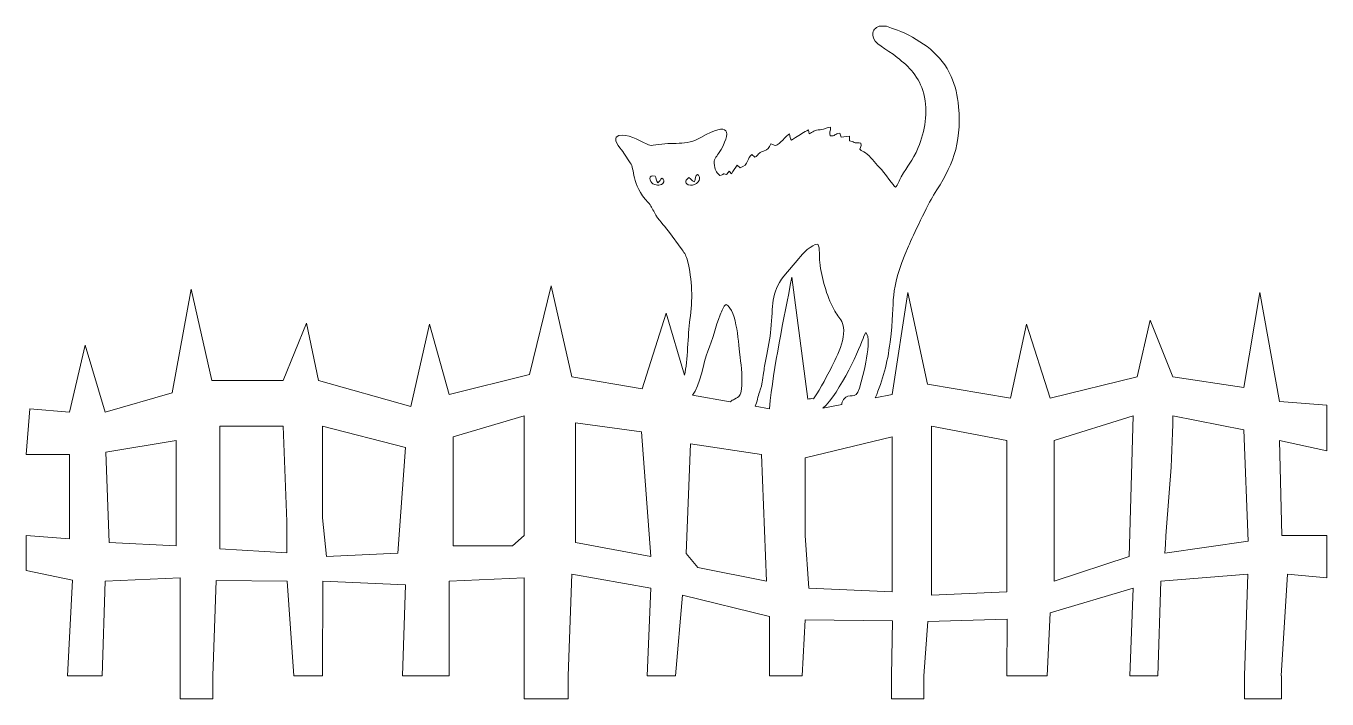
# Model space of a CAD drawing. Header units: millimetres. Extents: x -1172 to 901, y -384 to 816.
# Drawn here: x 491.8 to 660.3, y -384.4 to -297.3 of the extents above; entities that cross this region are included whole.
import ezdxf

# ---------------------------------------------------------------- set-up
doc = ezdxf.new("R2010")
doc.units = ezdxf.units.MM
doc.header["$MEASUREMENT"] = 0
doc.layers.add('layer 1', color=7, linetype='Continuous')

msp = doc.modelspace()

# ---------------------------------------------------------------- linework, layer by layer
at = {"layer": 'layer 1', "color": 250, "lineweight": 9}
for points, knots in [([(603.2575, -297.2647), (603.2575, -297.2647), (602.2886, -297.2647), (602.2886, -297.2647), (602.2886, -297.2647), (601.8488, -297.5666), (601.4491, -297.6774), (601.4797, -298.4664), (601.4797, -298.4664), (601.5223, -299.5663), (603.2261, -300.1909), (604.6382, -301.3366), (604.6382, -301.3366), (605.4124, -301.9647), (606.1204, -302.5264), (606.7013, -303.2911), (606.7013, -303.2911), (607.3484, -304.1428), (607.7493, -304.8725), (608.065, -306.0393), (608.065, -306.0393), (608.706, -308.4083), (608.196, -310.9343), (607.3609, -312.9952), (607.3609, -312.9952), (606.5909, -314.8955), (605.9756, -315.2935), (605.1463, -316.8113), (605.1463, -316.8113), (604.9249, -317.2166), (604.6957, -317.9068), (604.4018, -318.1414), (604.4018, -318.1414), (604.2074, -318.0494), (603.0584, -316.2889), (602.2924, -315.5321), (602.2924, -315.5321), (601.7221, -314.9687), (601.1718, -314.1353), (600.5131, -313.697), (600.5131, -313.697), (600.2183, -313.5009), (600.0529, -313.4956), (599.7938, -313.2324), (599.7938, -313.2324), (599.8914, -312.8186), (599.9952, -312.942), (599.945, -312.4562), (599.945, -312.4562), (599.6157, -312.3484), (599.4314, -312.4575), (599.197, -312.3922), (599.197, -312.3922), (598.9136, -312.3133), (599.0498, -312.2241), (598.4596, -312.1328), (598.4596, -312.1328), (598.4596, -312.1328), (598.4577, -311.5293), (598.4577, -311.5293), (598.4577, -311.5293), (598.4577, -311.5293), (597.3569, -311.652), (597.3569, -311.652), (597.3569, -311.652), (597.3569, -311.652), (597.1882, -311.1251), (597.1882, -311.1251), (597.1882, -311.1251), (596.5044, -311.2302), (596.6366, -311.5526), (595.9637, -311.5069), (595.9637, -311.5069), (595.7838, -311.0511), (596.0272, -310.8582), (595.9885, -310.3853), (595.9885, -310.3853), (595.6094, -310.3322), (595.2963, -310.652), (594.6427, -310.6989), (594.6427, -310.6989), (593.9788, -310.7466), (593.6713, -310.9673), (593.236, -311.2296), (593.236, -311.2296), (593.236, -311.2296), (593.1621, -310.713), (593.1621, -310.713), (593.1621, -310.713), (592.4818, -310.9886), (592.0892, -311.3425), (591.4801, -311.6826), (591.4801, -311.6826), (591.2302, -311.8221), (591.1443, -311.9295), (590.9253, -312.0663), (590.9253, -312.0663), (590.7477, -311.8277), (590.7386, -311.5556), (590.6973, -311.2451), (590.6973, -311.2451), (590.2008, -311.4482), (589.4028, -312.6455), (588.916, -312.7446), (588.916, -312.7446), (588.5226, -312.6753), (588.7091, -312.6243), (588.2886, -312.5343), (588.2886, -312.5343), (588.0093, -312.9918), (587.9303, -313.2993), (587.3201, -313.462), (587.3201, -313.462), (586.5882, -313.6573), (586.7247, -313.9839), (586.2035, -314.2674), (586.2035, -314.2674), (586.2035, -314.2674), (585.8017, -313.9149), (585.8017, -313.9149), (585.8017, -313.9149), (585.2223, -314.2858), (585.4428, -315.2788), (584.2948, -315.6376), (584.2948, -315.6376), (584.2948, -315.6376), (583.9293, -315.2758), (583.9293, -315.2758), (583.9293, -315.2758), (583.6439, -315.6046), (583.3988, -316.0385), (583.1681, -316.4253), (583.1681, -316.4253), (582.9306, -316.1422), (583.1725, -316.2799), (582.8926, -316.0807), (582.8926, -316.0807), (582.7723, -316.2082), (582.6609, -316.3515), (582.545, -316.5124), (582.545, -316.5124), (581.9371, -316.2832), (582.2311, -316.5456), (581.6827, -316.6346), (581.6827, -316.6346), (581.2759, -316.2856), (581.0973, -316.0722), (580.9808, -315.3511), (580.9808, -315.3511), (580.8307, -314.4225), (581.1644, -314.3211), (581.5101, -313.7703), (581.5101, -313.7703), (583.3235, -310.8808), (582.8978, -309.5211), (579.2274, -311.6876), (579.2274, -311.6876), (577.302, -312.8241), (575.5379, -312.2516), (573.363, -312.6602), (573.363, -312.6602), (572.3999, -312.8411), (572.3892, -312.6149), (571.6233, -312.2493), (571.6233, -312.2493), (570.7326, -311.8241), (569.1042, -310.971), (568.2489, -311.6446), (568.2489, -311.6446), (567.9092, -312.2268), (568.9581, -313.2929), (569.2414, -313.7233), (569.2414, -313.7233), (569.2414, -313.7233), (570.0755, -315.0017), (570.0755, -315.0017), (570.0755, -315.0017), (570.6819, -315.7508), (570.1518, -317.7333), (572.3913, -320.1211), (572.3913, -320.1211), (572.7296, -320.4818), (572.9485, -320.9865), (573.1939, -321.4266), (573.1939, -321.4266), (573.7268, -322.3824), (574.3749, -323.0085), (575.0174, -323.8236), (575.0174, -323.8236), (575.0174, -323.8236), (576.8007, -326.2581), (576.8007, -326.2581), (576.8007, -326.2581), (577.1388, -326.724), (577.307, -327.0061), (577.4863, -327.6898), (577.4863, -327.6898), (578.1012, -330.0344), (578.1714, -332.8429), (577.8002, -335.2682), (577.8002, -335.2682), (577.4875, -337.3115), (577.5444, -340.6424), (577.0912, -342.4716), (577.0912, -342.4716), (577.0912, -342.4716), (574.6989, -334.4687), (574.6989, -334.4687), (574.6989, -334.4687), (574.6989, -334.4687), (571.6127, -344.2706), (571.6127, -344.2706), (571.6127, -344.2706), (571.6127, -344.2706), (562.4873, -342.7227), (562.4873, -342.7227), (562.4873, -342.7227), (562.4873, -342.7227), (559.8247, -330.9346), (559.8247, -330.9346), (559.8247, -330.9346), (559.8247, -330.9346), (557.0086, -342.3805), (557.0086, -342.3805), (557.0086, -342.3805), (557.0086, -342.3805), (546.6147, -345.0028), (546.6147, -345.0028), (546.6147, -345.0028), (546.6147, -345.0028), (544.0546, -335.8824), (544.0546, -335.8824), (544.0546, -335.8824), (544.0546, -335.8824), (541.6736, -346.5531), (541.6736, -346.5531), (541.6736, -346.5531), (541.6736, -346.5531), (529.718, -343.1787), (529.718, -343.1787), (529.718, -343.1787), (529.718, -343.1787), (528.1435, -335.7571), (528.1435, -335.7571), (528.1435, -335.7571), (528.1435, -335.7571), (525.1098, -343.1787), (525.1098, -343.1787), (525.1098, -343.1787), (525.1098, -343.1787), (515.8935, -343.1787), (515.8935, -343.1787), (515.8935, -343.1787), (515.8935, -343.1787), (513.2053, -331.345), (513.2053, -331.345), (513.2053, -331.345), (513.2053, -331.345), (510.7496, -344.7763), (510.7496, -344.7763), (510.7496, -344.7763), (510.7496, -344.7763), (502.0689, -347.2829), (502.0689, -347.2829), (502.0689, -347.2829), (502.0689, -347.2829), (499.5088, -338.6185), (499.5088, -338.6185), (499.5088, -338.6185), (499.5088, -338.6185), (497.4607, -347.2829), (497.4607, -347.2829), (497.4607, -347.2829), (497.4607, -347.2829), (492.3407, -346.8269), (492.3407, -346.8269), (492.3407, -346.8269), (492.3407, -346.8269), (491.8286, -352.7551), (491.8286, -352.7551), (491.8286, -352.7551), (491.8286, -352.7551), (497.4607, -352.7551), (497.4607, -352.7551), (497.4607, -352.7551), (497.4607, -352.7551), (497.4607, -363.6996), (497.4607, -363.6996), (497.4607, -363.6996), (497.4607, -363.6996), (491.8286, -363.2435), (491.8286, -363.2435), (491.8286, -363.2435), (491.8286, -363.2435), (491.8286, -367.8038), (491.8286, -367.8038), (491.8286, -367.8038), (491.8286, -367.8038), (497.8446, -369.035), (497.8446, -369.035), (497.8446, -369.035), (497.8446, -369.035), (497.2041, -381.426), (497.2041, -381.426), (497.2041, -381.426), (497.2041, -381.426), (501.6725, -381.426), (501.6725, -381.426), (501.6725, -381.426), (501.6725, -381.426), (502.0689, -369.1718), (502.0689, -369.1718), (502.0689, -369.1718), (502.0689, -369.1718), (511.7973, -368.7157), (511.7973, -368.7157), (511.7973, -368.7157), (511.7973, -368.7157), (511.7973, -381.426), (511.7973, -381.426), (511.7973, -381.426), (511.7973, -381.426), (511.7973, -384.426), (511.7973, -384.426), (511.7973, -384.426), (511.7973, -384.426), (516.0132, -384.426), (516.0132, -384.426), (516.0132, -384.426), (516.0132, -384.426), (516.0132, -381.426), (516.0132, -381.426), (516.0132, -381.426), (516.0132, -381.426), (516.4553, -369.0589), (516.4553, -369.0589), (516.4553, -369.0589), (516.4553, -369.0589), (525.6219, -369.1718), (525.6219, -369.1718), (525.6219, -369.1718), (525.6219, -369.1718), (526.49, -381.426), (526.49, -381.426), (526.49, -381.426), (526.49, -381.426), (530.2331, -381.426), (530.2331, -381.426), (530.2331, -381.426), (530.2331, -381.426), (530.2498, -369.1689), (530.2498, -369.1689), (530.2498, -369.1689), (530.2498, -369.1689), (540.9824, -369.6278), (540.9824, -369.6278), (540.9824, -369.6278), (540.9824, -369.6278), (540.5774, -381.426), (540.5774, -381.426), (540.5774, -381.426), (540.5774, -381.426), (546.6147, -381.426), (546.6147, -381.426), (546.6147, -381.426), (546.6147, -381.426), (546.6147, -369.1718), (546.6147, -369.1718), (546.6147, -369.1718), (546.6147, -369.1718), (556.343, -368.7157), (556.343, -368.7157), (556.343, -368.7157), (556.343, -368.7157), (556.343, -381.426), (556.343, -381.426), (556.343, -381.426), (556.343, -381.426), (556.343, -384.426), (556.343, -384.426), (556.343, -384.426), (556.343, -384.426), (562.0486, -384.426), (562.0486, -384.426), (562.0486, -384.426), (562.0486, -384.426), (562.0486, -381.426), (562.0486, -381.426), (562.0486, -381.426), (562.0486, -381.426), (562.4873, -368.2597), (562.4873, -368.2597), (562.4873, -368.2597), (562.4873, -368.2597), (572.7277, -370.0837), (572.7277, -370.0837), (572.7277, -370.0837), (572.7277, -370.0837), (572.2679, -381.426), (572.2679, -381.426), (572.2679, -381.426), (572.2679, -381.426), (575.9125, -381.426), (575.9125, -381.426), (575.9125, -381.426), (575.9125, -381.426), (576.8238, -370.9958), (576.8238, -370.9958), (576.8238, -370.9958), (576.8238, -370.9958), (588.0882, -373.732), (588.0882, -373.732), (588.0882, -373.732), (588.0882, -373.732), (588.0882, -381.426), (588.0882, -381.426), (588.0882, -381.426), (588.0882, -381.426), (592.3219, -381.426), (592.3219, -381.426), (592.3219, -381.426), (592.3219, -381.426), (592.6964, -374.1879), (592.6964, -374.1879), (592.6964, -374.1879), (592.6964, -374.1879), (604.0296, -374.3074), (604.0296, -374.3074), (604.0296, -374.3074), (604.0296, -374.3074), (603.8965, -381.426), (603.8965, -381.426), (603.8965, -381.426), (603.8965, -381.426), (603.8965, -384.426), (603.8965, -384.426), (603.8965, -384.426), (603.8965, -384.426), (608.096, -384.426), (608.096, -384.426), (608.096, -384.426), (608.096, -384.426), (608.096, -381.426), (608.096, -381.426), (608.096, -381.426), (608.096, -381.426), (608.6173, -374.3799), (608.6173, -374.3799), (608.6173, -374.3799), (608.6173, -374.3799), (618.8862, -374.0739), (618.8862, -374.0739), (618.8862, -374.0739), (618.8862, -374.0739), (618.8366, -381.426), (618.8366, -381.426), (618.8366, -381.426), (618.8366, -381.426), (624.0712, -381.426), (624.0712, -381.426), (624.0712, -381.426), (624.0712, -381.426), (624.4416, -373.276), (624.4416, -373.276), (624.4416, -373.276), (624.4416, -373.276), (635.1941, -370.0837), (635.1941, -370.0837), (635.1941, -370.0837), (635.1941, -370.0837), (634.7652, -381.426), (634.7652, -381.426), (634.7652, -381.426), (634.7652, -381.426), (638.3987, -381.426), (638.3987, -381.426), (638.3987, -381.426), (638.3987, -381.426), (638.7782, -369.1718), (638.7782, -369.1718), (638.7782, -369.1718), (638.7782, -369.1718), (650.0426, -368.2597), (650.0426, -368.2597), (650.0426, -368.2597), (650.0426, -368.2597), (649.6039, -381.426), (649.6039, -381.426), (649.6039, -381.426), (649.6039, -381.426), (649.6039, -384.426), (649.6039, -384.426), (649.6039, -384.426), (649.6039, -384.426), (654.3987, -384.426), (654.3987, -384.426), (654.3987, -384.426), (654.3987, -384.426), (654.3987, -381.426), (654.3987, -381.426), (654.3987, -381.426), (654.3987, -381.426), (654.3572, -381.426), (654.3572, -381.426), (654.3572, -381.426), (654.3572, -381.426), (655.1629, -368.2597), (655.1629, -368.2597), (655.1629, -368.2597), (655.1629, -368.2597), (660.2831, -368.7157), (660.2831, -368.7157), (660.2831, -368.7157), (660.2831, -368.7157), (660.2831, -363.2435), (660.2831, -363.2435), (660.2831, -363.2435), (660.2831, -363.2435), (654.4158, -363.2587), (654.4158, -363.2587), (654.4158, -363.2587), (654.4158, -363.2587), (654.1388, -350.931), (654.1388, -350.931), (654.1388, -350.931), (654.1388, -350.931), (660.2831, -352.299), (660.2831, -352.299), (660.2831, -352.299), (660.2831, -352.299), (660.2831, -346.3708), (660.2831, -346.3708), (660.2831, -346.3708), (660.2831, -346.3708), (654.1388, -345.9148), (654.1388, -345.9148), (654.1388, -345.9148), (654.1388, -345.9148), (651.5788, -331.7782), (651.5788, -331.7782), (651.5788, -331.7782), (651.5788, -331.7782), (649.5306, -344.0907), (649.5306, -344.0907), (649.5306, -344.0907), (649.5306, -344.0907), (640.3142, -342.7227), (640.3142, -342.7227), (640.3142, -342.7227), (640.3142, -342.7227), (637.3958, -335.3579), (637.3958, -335.3579), (637.3958, -335.3579), (637.3958, -335.3579), (635.7062, -342.7227), (635.7062, -342.7227), (635.7062, -342.7227), (635.7062, -342.7227), (624.4416, -345.4587), (624.4416, -345.4587), (624.4416, -345.4587), (624.4416, -345.4587), (621.3696, -335.8824), (621.3696, -335.8824), (621.3696, -335.8824), (621.3696, -335.8824), (619.3215, -345.4587), (619.3215, -345.4587), (619.3215, -345.4587), (619.3215, -345.4587), (608.569, -343.6346), (608.569, -343.6346), (608.569, -343.6346), (608.569, -343.6346), (606.009, -331.7782), (606.009, -331.7782), (606.009, -331.7782), (606.009, -331.7782), (603.961, -345.0028), (603.961, -345.0028), (603.961, -345.0028), (603.961, -345.0028), (601.7994, -345.428), (601.7994, -345.428), (601.7994, -345.428), (602.7692, -343.0733), (603.3494, -341.0161), (603.7173, -338.1982), (603.7173, -338.1982), (604.499, -332.2104), (603.3814, -332.1798), (606.0889, -325.7903), (606.0889, -325.7903), (606.6436, -324.4813), (608.6554, -320.2638), (609.3366, -319.1919), (609.3366, -319.1919), (611.7471, -315.3989), (612.9872, -312.7642), (612.5807, -307.725), (612.5807, -307.725), (612.4649, -306.2906), (612.1364, -304.9642), (611.6176, -303.7968), (611.6176, -303.7968), (610.3596, -300.9658), (607.8727, -299.1968), (605.0945, -297.9658), (605.0945, -297.9658), (604.5751, -297.7356), (603.7135, -297.527), (603.2575, -297.2647)], [0, 0, 0, 0, 0.00649351, 0.00649351, 0.00649351, 0.00649351, 0.01298701, 0.01298701, 0.01298701, 0.01298701, 0.01948052, 0.01948052, 0.01948052, 0.01948052, 0.02597403, 0.02597403, 0.02597403, 0.02597403, 0.03246753, 0.03246753, 0.03246753, 0.03246753, 0.03896104, 0.03896104, 0.03896104, 0.03896104, 0.04545455, 0.04545455, 0.04545455, 0.04545455, 0.05194805, 0.05194805, 0.05194805, 0.05194805, 0.05844156, 0.05844156, 0.05844156, 0.05844156, 0.06493506, 0.06493506, 0.06493506, 0.06493506, 0.07142857, 0.07142857, 0.07142857, 0.07142857, 0.07792208, 0.07792208, 0.07792208, 0.07792208, 0.08441558, 0.08441558, 0.08441558, 0.08441558, 0.09090909, 0.09090909, 0.09090909, 0.09090909, 0.0974026, 0.0974026, 0.0974026, 0.0974026, 0.1038961, 0.1038961, 0.1038961, 0.1038961, 0.11038961, 0.11038961, 0.11038961, 0.11038961, 0.11688312, 0.11688312, 0.11688312, 0.11688312, 0.12337662, 0.12337662, 0.12337662, 0.12337662, 0.12987013, 0.12987013, 0.12987013, 0.12987013, 0.13636364, 0.13636364, 0.13636364, 0.13636364, 0.14285714, 0.14285714, 0.14285714, 0.14285714, 0.14935065, 0.14935065, 0.14935065, 0.14935065, 0.15584416, 0.15584416, 0.15584416, 0.15584416, 0.16233766, 0.16233766, 0.16233766, 0.16233766, 0.16883117, 0.16883117, 0.16883117, 0.16883117, 0.17532468, 0.17532468, 0.17532468, 0.17532468, 0.18181818, 0.18181818, 0.18181818, 0.18181818, 0.18831169, 0.18831169, 0.18831169, 0.18831169, 0.19480519, 0.19480519, 0.19480519, 0.19480519, 0.2012987, 0.2012987, 0.2012987, 0.2012987, 0.20779221, 0.20779221, 0.20779221, 0.20779221, 0.21428571, 0.21428571, 0.21428571, 0.21428571, 0.22077922, 0.22077922, 0.22077922, 0.22077922, 0.22727273, 0.22727273, 0.22727273, 0.22727273, 0.23376623, 0.23376623, 0.23376623, 0.23376623, 0.24025974, 0.24025974, 0.24025974, 0.24025974, 0.24675325, 0.24675325, 0.24675325, 0.24675325, 0.25324675, 0.25324675, 0.25324675, 0.25324675, 0.25974026, 0.25974026, 0.25974026, 0.25974026, 0.26623377, 0.26623377, 0.26623377, 0.26623377, 0.27272727, 0.27272727, 0.27272727, 0.27272727, 0.27922078, 0.27922078, 0.27922078, 0.27922078, 0.28571429, 0.28571429, 0.28571429, 0.28571429, 0.29220779, 0.29220779, 0.29220779, 0.29220779, 0.2987013, 0.2987013, 0.2987013, 0.2987013, 0.30519481, 0.30519481, 0.30519481, 0.30519481, 0.31168831, 0.31168831, 0.31168831, 0.31168831, 0.31818182, 0.31818182, 0.31818182, 0.31818182, 0.32467532, 0.32467532, 0.32467532, 0.32467532, 0.33116883, 0.33116883, 0.33116883, 0.33116883, 0.33766234, 0.33766234, 0.33766234, 0.33766234, 0.34415584, 0.34415584, 0.34415584, 0.34415584, 0.35064935, 0.35064935, 0.35064935, 0.35064935, 0.35714286, 0.35714286, 0.35714286, 0.35714286, 0.36363636, 0.36363636, 0.36363636, 0.36363636, 0.37012987, 0.37012987, 0.37012987, 0.37012987, 0.37662338, 0.37662338, 0.37662338, 0.37662338, 0.38311688, 0.38311688, 0.38311688, 0.38311688, 0.38961039, 0.38961039, 0.38961039, 0.38961039, 0.3961039, 0.3961039, 0.3961039, 0.3961039, 0.4025974, 0.4025974, 0.4025974, 0.4025974, 0.40909091, 0.40909091, 0.40909091, 0.40909091, 0.41558442, 0.41558442, 0.41558442, 0.41558442, 0.42207792, 0.42207792, 0.42207792, 0.42207792, 0.42857143, 0.42857143, 0.42857143, 0.42857143, 0.43506494, 0.43506494, 0.43506494, 0.43506494, 0.44155844, 0.44155844, 0.44155844, 0.44155844, 0.44805195, 0.44805195, 0.44805195, 0.44805195, 0.45454545, 0.45454545, 0.45454545, 0.45454545, 0.46103896, 0.46103896, 0.46103896, 0.46103896, 0.46753247, 0.46753247, 0.46753247, 0.46753247, 0.47402597, 0.47402597, 0.47402597, 0.47402597, 0.48051948, 0.48051948, 0.48051948, 0.48051948, 0.48701299, 0.48701299, 0.48701299, 0.48701299, 0.49350649, 0.49350649, 0.49350649, 0.49350649, 0.5, 0.5, 0.5, 0.5, 0.50649351, 0.50649351, 0.50649351, 0.50649351, 0.51298701, 0.51298701, 0.51298701, 0.51298701, 0.51948052, 0.51948052, 0.51948052, 0.51948052, 0.52597403, 0.52597403, 0.52597403, 0.52597403, 0.53246753, 0.53246753, 0.53246753, 0.53246753, 0.53896104, 0.53896104, 0.53896104, 0.53896104, 0.54545455, 0.54545455, 0.54545455, 0.54545455, 0.55194805, 0.55194805, 0.55194805, 0.55194805, 0.55844156, 0.55844156, 0.55844156, 0.55844156, 0.56493506, 0.56493506, 0.56493506, 0.56493506, 0.57142857, 0.57142857, 0.57142857, 0.57142857, 0.57792208, 0.57792208, 0.57792208, 0.57792208, 0.58441558, 0.58441558, 0.58441558, 0.58441558, 0.59090909, 0.59090909, 0.59090909, 0.59090909, 0.5974026, 0.5974026, 0.5974026, 0.5974026, 0.6038961, 0.6038961, 0.6038961, 0.6038961, 0.61038961, 0.61038961, 0.61038961, 0.61038961, 0.61688312, 0.61688312, 0.61688312, 0.61688312, 0.62337662, 0.62337662, 0.62337662, 0.62337662, 0.62987013, 0.62987013, 0.62987013, 0.62987013, 0.63636364, 0.63636364, 0.63636364, 0.63636364, 0.64285714, 0.64285714, 0.64285714, 0.64285714, 0.64935065, 0.64935065, 0.64935065, 0.64935065, 0.65584416, 0.65584416, 0.65584416, 0.65584416, 0.66233766, 0.66233766, 0.66233766, 0.66233766, 0.66883117, 0.66883117, 0.66883117, 0.66883117, 0.67532468, 0.67532468, 0.67532468, 0.67532468, 0.68181818, 0.68181818, 0.68181818, 0.68181818, 0.68831169, 0.68831169, 0.68831169, 0.68831169, 0.69480519, 0.69480519, 0.69480519, 0.69480519, 0.7012987, 0.7012987, 0.7012987, 0.7012987, 0.70779221, 0.70779221, 0.70779221, 0.70779221, 0.71428571, 0.71428571, 0.71428571, 0.71428571, 0.72077922, 0.72077922, 0.72077922, 0.72077922, 0.72727273, 0.72727273, 0.72727273, 0.72727273, 0.73376623, 0.73376623, 0.73376623, 0.73376623, 0.74025974, 0.74025974, 0.74025974, 0.74025974, 0.74675325, 0.74675325, 0.74675325, 0.74675325, 0.75324675, 0.75324675, 0.75324675, 0.75324675, 0.75974026, 0.75974026, 0.75974026, 0.75974026, 0.76623377, 0.76623377, 0.76623377, 0.76623377, 0.77272727, 0.77272727, 0.77272727, 0.77272727, 0.77922078, 0.77922078, 0.77922078, 0.77922078, 0.78571429, 0.78571429, 0.78571429, 0.78571429, 0.79220779, 0.79220779, 0.79220779, 0.79220779, 0.7987013, 0.7987013, 0.7987013, 0.7987013, 0.80519481, 0.80519481, 0.80519481, 0.80519481, 0.81168831, 0.81168831, 0.81168831, 0.81168831, 0.81818182, 0.81818182, 0.81818182, 0.81818182, 0.82467532, 0.82467532, 0.82467532, 0.82467532, 0.83116883, 0.83116883, 0.83116883, 0.83116883, 0.83766234, 0.83766234, 0.83766234, 0.83766234, 0.84415584, 0.84415584, 0.84415584, 0.84415584, 0.85064935, 0.85064935, 0.85064935, 0.85064935, 0.85714286, 0.85714286, 0.85714286, 0.85714286, 0.86363636, 0.86363636, 0.86363636, 0.86363636, 0.87012987, 0.87012987, 0.87012987, 0.87012987, 0.87662338, 0.87662338, 0.87662338, 0.87662338, 0.88311688, 0.88311688, 0.88311688, 0.88311688, 0.88961039, 0.88961039, 0.88961039, 0.88961039, 0.8961039, 0.8961039, 0.8961039, 0.8961039, 0.9025974, 0.9025974, 0.9025974, 0.9025974, 0.90909091, 0.90909091, 0.90909091, 0.90909091, 0.91558442, 0.91558442, 0.91558442, 0.91558442, 0.92207792, 0.92207792, 0.92207792, 0.92207792, 0.92857143, 0.92857143, 0.92857143, 0.92857143, 0.93506494, 0.93506494, 0.93506494, 0.93506494, 0.94155844, 0.94155844, 0.94155844, 0.94155844, 0.94805195, 0.94805195, 0.94805195, 0.94805195, 0.95454545, 0.95454545, 0.95454545, 0.95454545, 0.96103896, 0.96103896, 0.96103896, 0.96103896, 0.96753247, 0.96753247, 0.96753247, 0.96753247, 0.97402597, 0.97402597, 0.97402597, 0.97402597, 0.98051948, 0.98051948, 0.98051948, 0.98051948, 0.98701299, 0.98701299, 0.98701299, 0.98701299, 1, 1, 1, 1]), ([(573.2776, -316.7059), (573.4239, -316.9384), (573.3723, -317.2779), (573.6457, -317.5621), (573.6457, -317.5621), (573.9337, -317.3117), (573.9593, -317.204), (574.148, -316.9554), (574.148, -316.9554), (574.4239, -317.1777), (574.584, -317.3395), (574.2726, -317.6525), (574.2726, -317.6525), (573.8915, -318.0351), (573.2384, -317.8464), (572.999, -317.7037), (572.999, -317.7037), (572.5556, -317.4393), (572.3105, -316.4583), (573.2776, -316.7059)], [0, 0, 0, 0, 0.16666667, 0.16666667, 0.16666667, 0.16666667, 0.33333333, 0.33333333, 0.33333333, 0.33333333, 0.5, 0.5, 0.5, 0.5, 0.66666667, 0.66666667, 0.66666667, 0.66666667, 1, 1, 1, 1]), ([(578.3675, -317.4591), (578.5355, -317.1564), (578.4372, -317.2321), (578.5058, -316.9029), (578.5058, -316.9029), (578.6177, -316.3662), (578.8924, -316.4314), (579.0196, -316.8376), (579.0196, -316.8376), (579.1984, -317.4092), (578.3, -318.1499), (577.588, -317.8218), (577.588, -317.8218), (577.0195, -317.5596), (577.2753, -317.1845), (577.6642, -316.8938), (577.6642, -316.8938), (578.0099, -317.1086), (577.9579, -317.26), (578.3675, -317.4591)], [0, 0, 0, 0, 0.16666667, 0.16666667, 0.16666667, 0.16666667, 0.33333333, 0.33333333, 0.33333333, 0.33333333, 0.5, 0.5, 0.5, 0.5, 0.66666667, 0.66666667, 0.66666667, 0.66666667, 1, 1, 1, 1]), ([(586.2421, -346.4981), (586.5048, -345.9452), (586.6076, -345.2232), (586.7981, -344.6727), (586.7981, -344.6727), (587.2452, -343.381), (587.1468, -343.3991), (587.3519, -342.0214), (587.3519, -342.0214), (587.4442, -341.4017), (587.5694, -340.8313), (587.6858, -340.2468), (587.6858, -340.2468), (587.9088, -339.1273), (588.1614, -337.6577), (588.2768, -336.5352), (588.2768, -336.5352), (588.601, -333.3804), (588.2234, -331.9337), (589.9585, -329.6529), (589.9585, -329.6529), (589.9585, -329.6529), (591.8899, -327.3633), (591.8899, -327.3633), (591.8899, -327.3633), (592.3492, -326.7752), (593.5635, -325.534), (594.341, -325.5038), (594.341, -325.5038), (594.6826, -326.0735), (594.5001, -327.1542), (594.599, -327.8701), (594.599, -327.8701), (594.887, -329.9534), (595.4562, -332.1519), (596.4319, -333.9531), (596.4319, -333.9531), (596.7863, -334.6074), (597.0944, -334.9905), (597.477, -335.5201), (597.477, -335.5201), (598.2998, -337.5201), (596.6751, -340.3706), (595.814, -342.0615), (595.814, -342.0615), (595.5642, -342.552), (594.1659, -345.2117), (593.8048, -345.5353), (593.8048, -345.5353), (593.52, -345.5149), (593.2779, -345.5327), (593.0758, -345.5784), (593.0758, -345.5784), (593.0758, -345.5784), (590.9813, -329.7945), (590.9813, -329.7945), (590.9813, -329.7945), (589.9499, -335.3478), (588.6371, -341.2134), (588.0882, -346.8269), (588.0882, -346.8269), (588.0882, -346.8269), (586.2421, -346.4981), (586.2421, -346.4981)], [0, 0, 0, 0, 0.05882353, 0.05882353, 0.05882353, 0.05882353, 0.11764706, 0.11764706, 0.11764706, 0.11764706, 0.17647059, 0.17647059, 0.17647059, 0.17647059, 0.23529412, 0.23529412, 0.23529412, 0.23529412, 0.29411765, 0.29411765, 0.29411765, 0.29411765, 0.35294118, 0.35294118, 0.35294118, 0.35294118, 0.41176471, 0.41176471, 0.41176471, 0.41176471, 0.47058824, 0.47058824, 0.47058824, 0.47058824, 0.52941176, 0.52941176, 0.52941176, 0.52941176, 0.58823529, 0.58823529, 0.58823529, 0.58823529, 0.64705882, 0.64705882, 0.64705882, 0.64705882, 0.70588235, 0.70588235, 0.70588235, 0.70588235, 0.76470588, 0.76470588, 0.76470588, 0.76470588, 0.82352941, 0.82352941, 0.82352941, 0.82352941, 0.88235294, 0.88235294, 0.88235294, 0.88235294, 1, 1, 1, 1]), ([(578.14, -345.0548), (579.1134, -343.9036), (579.5394, -340.7771), (580.1126, -339.3967), (580.1126, -339.3967), (580.7641, -337.8274), (581.0903, -336.2453), (581.7169, -334.6716), (581.7169, -334.6716), (581.9343, -334.1256), (582.0912, -333.5475), (582.4864, -333.341), (582.4864, -333.341), (583.9451, -334.0987), (584.0841, -338.6858), (584.2896, -340.1726), (584.2896, -340.1726), (584.4634, -341.4303), (584.6171, -342.9747), (584.4698, -344.2649), (584.4698, -344.2649), (584.374, -345.1039), (584.2088, -345.316), (583.5864, -345.5824), (583.5864, -345.5824), (583.3477, -345.6846), (583.1575, -345.8004), (583.0126, -345.9228), (583.0126, -345.9228), (583.0126, -345.9228), (578.14, -345.0548), (578.14, -345.0548)], [0, 0, 0, 0, 0.11111111, 0.11111111, 0.11111111, 0.11111111, 0.22222222, 0.22222222, 0.22222222, 0.22222222, 0.33333333, 0.33333333, 0.33333333, 0.33333333, 0.44444444, 0.44444444, 0.44444444, 0.44444444, 0.55555556, 0.55555556, 0.55555556, 0.55555556, 0.66666667, 0.66666667, 0.66666667, 0.66666667, 0.77777778, 0.77777778, 0.77777778, 0.77777778, 1, 1, 1, 1]), ([(595.0124, -346.7629), (597.1972, -344.8421), (599.969, -338.7055), (600.3003, -337.4454), (600.3003, -337.4454), (600.3003, -337.4454), (600.5858, -336.9803), (600.5858, -336.9803), (600.5858, -336.9803), (600.5858, -336.9803), (600.7912, -337.3335), (600.7912, -337.3335), (600.7912, -337.3335), (600.8202, -337.4287), (600.8493, -337.6478), (600.8624, -337.7466), (600.8624, -337.7466), (600.9961, -338.752), (600.6033, -340.7336), (600.4032, -341.6902), (600.4032, -341.6902), (600.4032, -341.6902), (599.7599, -344.1751), (599.7599, -344.1751), (599.7599, -344.1751), (599.2075, -345.8592), (598.4592, -344.6085), (597.6918, -345.6249), (597.6918, -345.6249), (597.5172, -345.8562), (597.4448, -346.0799), (597.4507, -346.2833), (597.4507, -346.2833), (597.4507, -346.2833), (595.0124, -346.7629), (595.0124, -346.7629)], [0, 0, 0, 0, 0.1, 0.1, 0.1, 0.1, 0.2, 0.2, 0.2, 0.2, 0.3, 0.3, 0.3, 0.3, 0.4, 0.4, 0.4, 0.4, 0.5, 0.5, 0.5, 0.5, 0.6, 0.6, 0.6, 0.6, 0.7, 0.7, 0.7, 0.7, 0.8, 0.8, 0.8, 0.8, 1, 1, 1, 1]), ([(554.807, -364.6116), (554.807, -364.6116), (547.1268, -364.6116), (547.1268, -364.6116), (547.1268, -364.6116), (547.1268, -364.6116), (547.1268, -350.475), (547.1268, -350.475), (547.1268, -350.475), (547.1268, -350.475), (556.343, -347.7388), (556.343, -347.7388), (556.343, -347.7388), (556.343, -347.7388), (556.343, -363.2435), (556.343, -363.2435), (556.343, -363.2435), (556.343, -363.2435), (554.807, -364.6116), (554.807, -364.6116)], [0, 0, 0, 0, 0.16666667, 0.16666667, 0.16666667, 0.16666667, 0.33333333, 0.33333333, 0.33333333, 0.33333333, 0.5, 0.5, 0.5, 0.5, 0.66666667, 0.66666667, 0.66666667, 0.66666667, 1, 1, 1, 1]), ([(572.7277, -365.9796), (572.7277, -365.9796), (562.9994, -364.1555), (562.9994, -364.1555), (562.9994, -364.1555), (562.9994, -364.1555), (562.9994, -348.6509), (562.9994, -348.6509), (562.9994, -348.6509), (562.9994, -348.6509), (571.5246, -349.8364), (571.5246, -349.8364), (571.5246, -349.8364), (571.5246, -349.8364), (572.7277, -365.9796), (572.7277, -365.9796)], [0, 0, 0, 0, 0.2, 0.2, 0.2, 0.2, 0.4, 0.4, 0.4, 0.4, 0.6, 0.6, 0.6, 0.6, 1, 1, 1, 1]), ([(634.6821, -365.9796), (634.6821, -365.9796), (624.9537, -369.1718), (624.9537, -369.1718), (624.9537, -369.1718), (624.9537, -369.1718), (624.9537, -350.931), (624.9537, -350.931), (624.9537, -350.931), (624.9537, -350.931), (635.1941, -347.7388), (635.1941, -347.7388), (635.1941, -347.7388), (635.1941, -347.7388), (634.6821, -365.9796), (634.6821, -365.9796)], [0, 0, 0, 0, 0.2, 0.2, 0.2, 0.2, 0.4, 0.4, 0.4, 0.4, 0.6, 0.6, 0.6, 0.6, 1, 1, 1, 1]), ([(639.2903, -365.5237), (639.6296, -359.5497), (640.3379, -353.6954), (640.3142, -347.7388), (640.3142, -347.7388), (640.3142, -347.7388), (649.5306, -349.5629), (649.5306, -349.5629), (649.5306, -349.5629), (649.5306, -349.5629), (650.0637, -363.9774), (650.0637, -363.9774), (650.0637, -363.9774), (650.0637, -363.9774), (639.2903, -365.5237), (639.2903, -365.5237)], [0, 0, 0, 0, 0.2, 0.2, 0.2, 0.2, 0.4, 0.4, 0.4, 0.4, 0.6, 0.6, 0.6, 0.6, 1, 1, 1, 1]), ([(516.9176, -349.107), (516.9176, -349.107), (525.1098, -349.107), (525.1098, -349.107), (525.1098, -349.107), (525.1098, -349.107), (525.603, -361.4363), (525.603, -361.4363), (525.603, -361.4363), (525.603, -361.4363), (525.5987, -365.4915), (525.5987, -365.4915), (525.5987, -365.4915), (525.5987, -365.4915), (516.9261, -364.9714), (516.9261, -364.9714), (516.9261, -364.9714), (516.9261, -364.9714), (516.9176, -349.107), (516.9176, -349.107)], [0, 0, 0, 0, 0.16666667, 0.16666667, 0.16666667, 0.16666667, 0.33333333, 0.33333333, 0.33333333, 0.33333333, 0.5, 0.5, 0.5, 0.5, 0.66666667, 0.66666667, 0.66666667, 0.66666667, 1, 1, 1, 1]), ([(530.2301, -360.9634), (530.2301, -360.9634), (530.2301, -349.107), (530.2301, -349.107), (530.2301, -349.107), (530.2301, -349.107), (540.9824, -351.843), (540.9824, -351.843), (540.9824, -351.843), (540.9824, -351.843), (539.9585, -365.5237), (539.9585, -365.5237), (539.9585, -365.5237), (539.9585, -365.5237), (530.7421, -365.9796), (530.7421, -365.9796), (530.7421, -365.9796), (530.7421, -365.9796), (530.2301, -360.9634), (530.2301, -360.9634)], [0, 0, 0, 0, 0.16666667, 0.16666667, 0.16666667, 0.16666667, 0.33333333, 0.33333333, 0.33333333, 0.33333333, 0.5, 0.5, 0.5, 0.5, 0.66666667, 0.66666667, 0.66666667, 0.66666667, 1, 1, 1, 1]), ([(609.0811, -370.9958), (609.0811, -370.9958), (609.0811, -349.107), (609.0811, -349.107), (609.0811, -349.107), (609.0811, -349.107), (618.8095, -350.931), (618.8095, -350.931), (618.8095, -350.931), (618.8095, -350.931), (618.8095, -370.5398), (618.8095, -370.5398), (618.8095, -370.5398), (618.8095, -370.5398), (609.0811, -370.9958), (609.0811, -370.9958)], [0, 0, 0, 0, 0.2, 0.2, 0.2, 0.2, 0.4, 0.4, 0.4, 0.4, 0.6, 0.6, 0.6, 0.6, 1, 1, 1, 1]), ([(502.1457, -352.4587), (502.1457, -352.4587), (511.2853, -350.931), (511.2853, -350.931), (511.2853, -350.931), (511.2853, -350.931), (511.2853, -364.6116), (511.2853, -364.6116), (511.2853, -364.6116), (511.2853, -364.6116), (502.581, -364.1555), (502.581, -364.1555), (502.581, -364.1555), (502.581, -364.1555), (502.1457, -352.4587), (502.1457, -352.4587)], [0, 0, 0, 0, 0.2, 0.2, 0.2, 0.2, 0.4, 0.4, 0.4, 0.4, 0.6, 0.6, 0.6, 0.6, 1, 1, 1, 1]), ([(577.8479, -351.3871), (577.8479, -351.3871), (587.0643, -352.7551), (587.0643, -352.7551), (587.0643, -352.7551), (587.0643, -352.7551), (587.6939, -369.1675), (587.6939, -369.1675), (587.6939, -369.1675), (587.6939, -369.1675), (578.8193, -367.3945), (578.8193, -367.3945), (578.8193, -367.3945), (578.8193, -367.3945), (577.293, -365.5618), (577.293, -365.5618), (577.293, -365.5618), (577.293, -365.5618), (577.8479, -351.3871), (577.8479, -351.3871)], [0, 0, 0, 0, 0.16666667, 0.16666667, 0.16666667, 0.16666667, 0.33333333, 0.33333333, 0.33333333, 0.33333333, 0.5, 0.5, 0.5, 0.5, 0.66666667, 0.66666667, 0.66666667, 0.66666667, 1, 1, 1, 1]), ([(592.6964, -363.2435), (592.6964, -363.2435), (592.6964, -353.2111), (592.6964, -353.2111), (592.6964, -353.2111), (592.6964, -353.2111), (603.961, -350.475), (603.961, -350.475), (603.961, -350.475), (603.961, -350.475), (603.961, -370.5398), (603.961, -370.5398), (603.961, -370.5398), (603.961, -370.5398), (593.2084, -370.0837), (593.2084, -370.0837), (593.2084, -370.0837), (593.2084, -370.0837), (592.6964, -363.2435), (592.6964, -363.2435)], [0, 0, 0, 0, 0.16666667, 0.16666667, 0.16666667, 0.16666667, 0.33333333, 0.33333333, 0.33333333, 0.33333333, 0.5, 0.5, 0.5, 0.5, 0.66666667, 0.66666667, 0.66666667, 0.66666667, 1, 1, 1, 1])]:
    msp.add_open_spline(points, degree=3, knots=knots, dxfattribs=at)

doc.saveas('drawing.dxf')
